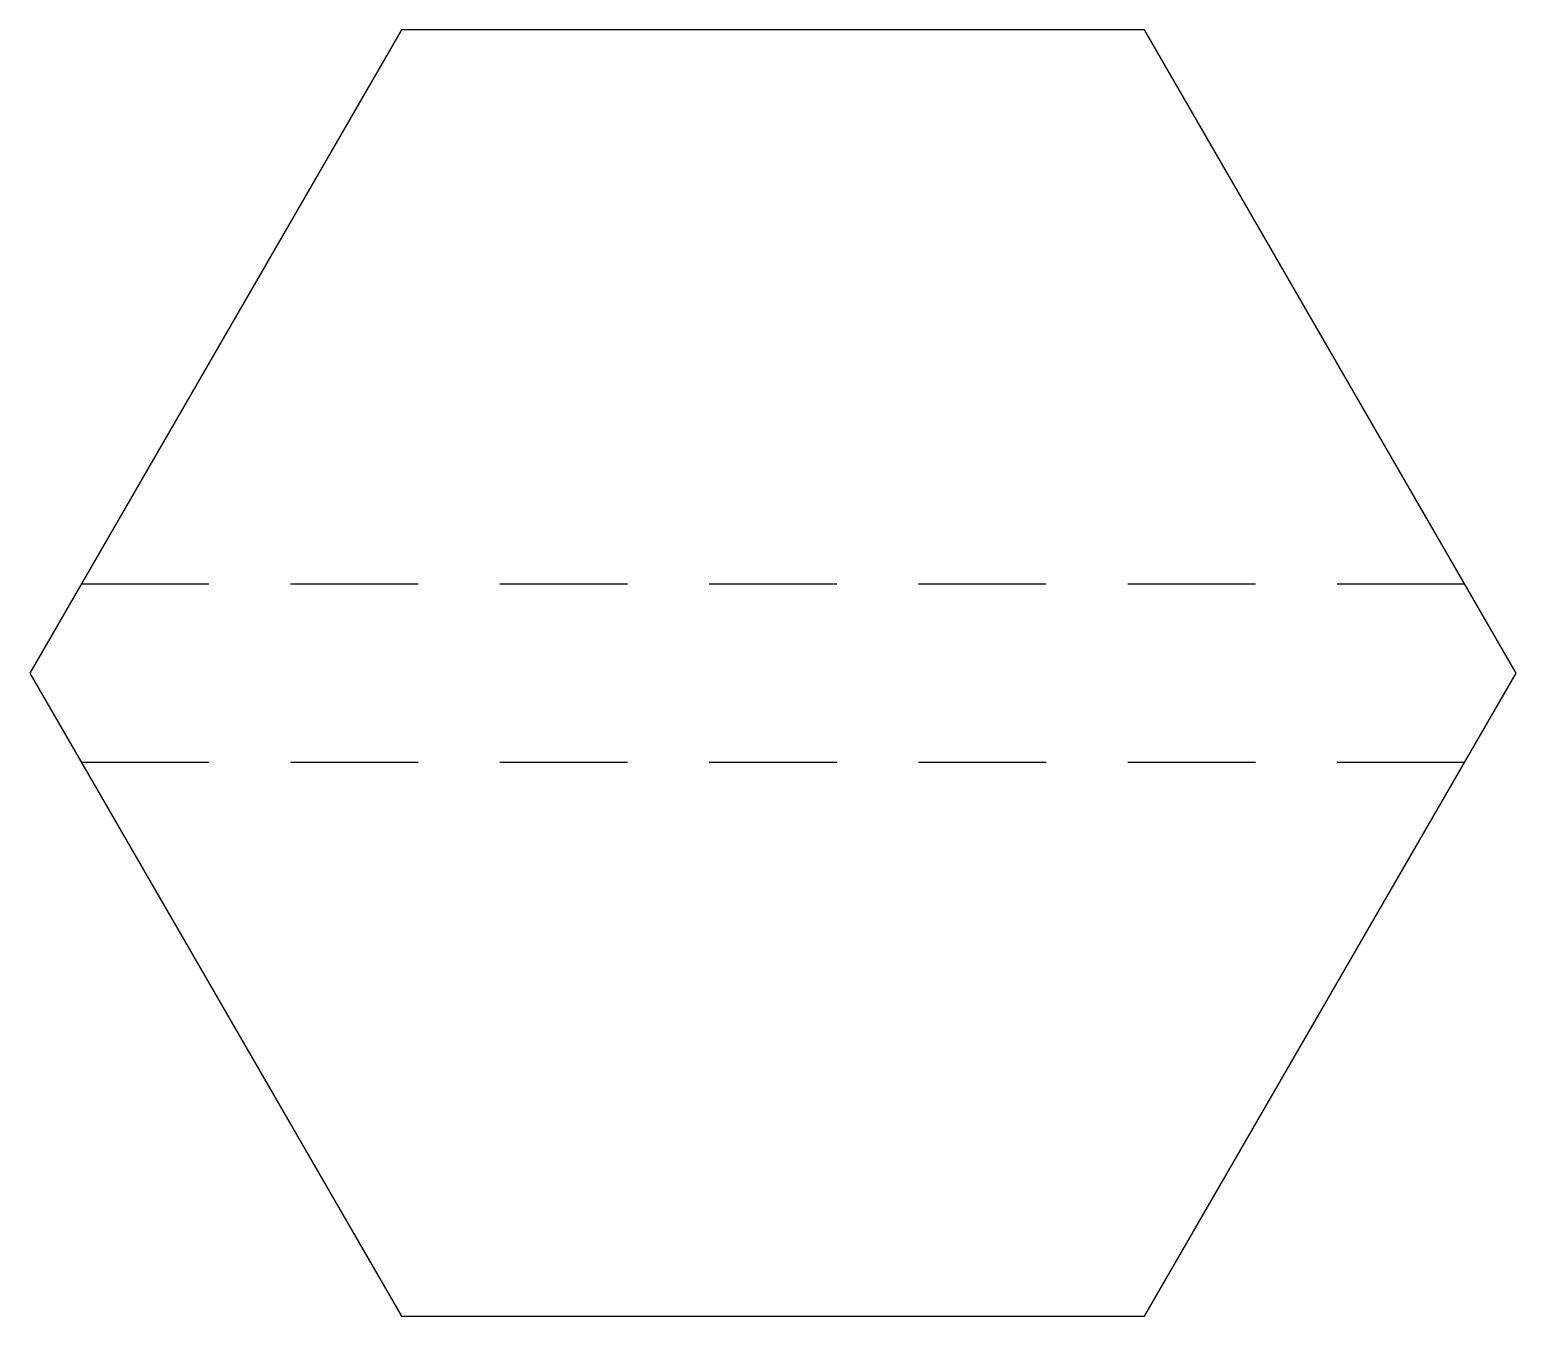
# Model space of a CAD drawing. Header units: millimetres. Extents: x -5 to 5, y -4.3 to 4.3.
import ezdxf

# ---------------------------------------------------------------- set-up
doc = ezdxf.new("R2010")
doc.units = ezdxf.units.MM

msp = doc.modelspace()

# ---------------------------------------------------------------- linework, layer by layer
at = {"color": 0, "linetype": 'Continuous', "lineweight": -2}
for p, q in [((-4.654, 0.6), (-3.795, 0.6)), ((-3.245, 0.6), (-2.387, 0.6)), ((-1.837, 0.6), (-0.979, 0.6)), ((-0.429, 0.6), (0.429, 0.6)), ((0.979, 0.6), (1.837, 0.6)), ((2.387, 0.6), (3.245, 0.6)), ((3.795, 0.6), (4.654, 0.6)), ((-4.654, -0.6), (-3.795, -0.6)), ((-3.245, -0.6), (-2.387, -0.6)), ((-1.837, -0.6), (-0.979, -0.6)), ((-0.429, -0.6), (0.429, -0.6)), ((0.979, -0.6), (1.837, -0.6)), ((2.387, -0.6), (3.245, -0.6)), ((3.795, -0.6), (4.654, -0.6))]:
    msp.add_line(p, q, dxfattribs=at)
msp.add_lwpolyline([(5, 0), (2.5, 4.33), (-2.5, 4.33), (-5, 0), (-2.5, -4.33), (2.5, -4.33)], close=True, dxfattribs=at)

doc.saveas('drawing.dxf')
